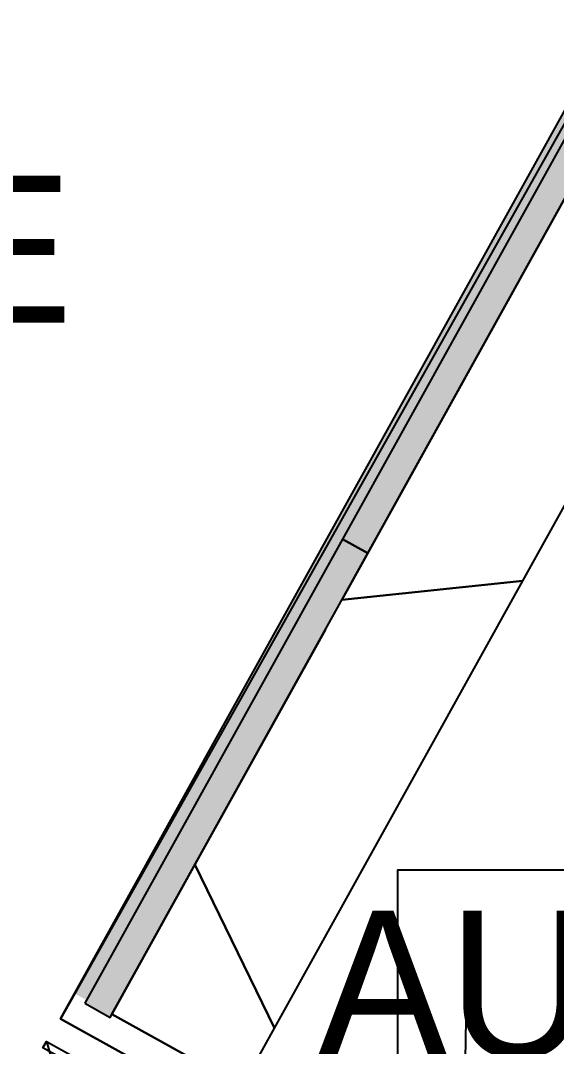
# Model space of a CAD drawing. Header units: metres. Extents: x 2.3 to 42.8, y 0.9 to 31.9.
# Drawn here: x 33.479 to 34.646, y 22.866 to 25.1 of the extents above; entities that cross this region are included whole.
import ezdxf

# ---------------------------------------------------------------- set-up
doc = ezdxf.new("R2010")
doc.units = ezdxf.units.M
for name, color, linetype in [('ARREDI', 9, 'Continuous'), ('PARETI_STRUTTURE', 7, 'Continuous'), ('PILASTRI_SETTI', 8, 'Continuous'), ('WAYFINDING_RIQUADRI', 7, 'Continuous'), ('WAYFINDING_TESTI', 7, 'Continuous')]:
    doc.layers.add(name, color=color, linetype=linetype)

msp = doc.modelspace()

# ---------------------------------------------------------------- linework, layer by layer
at = {"layer": 'ARREDI'}
for points in [[(34.1798, 23.9706), (34.2349, 23.9401), (34.7605, 24.8867), (34.7055, 24.9173)], [(34.1786, 23.8386), (34.573, 23.8798), (34.9996, 24.6481), (34.7156, 24.8058)], [(33.6188, 22.9603), (33.6739, 22.9297), (34.2349, 23.9401), (34.1798, 23.9706)], [(33.8587, 23.2624), (33.6778, 22.9366), (33.9618, 22.7789), (34.0322, 22.9059)]]:
    msp.add_lwpolyline(points, close=True, dxfattribs=at)
for points in [[(33.8587, 23.2624), (34.0322, 22.9059), (34.573, 23.8798), (34.1786, 23.8386)], [(34.1429, 23.7743), (33.8587, 23.2624)], [(34.6434, 22.8032), (34.4486, 22.9246), (34.4413, 22.4915)]]:
    msp.add_lwpolyline(points, dxfattribs=at)
at = {"layer": 'PARETI_STRUTTURE'}
for points in [[(36.0361, 27.3746), (34.9711, 25.4566), (36.0763, 27.3861), (33.5969, 22.9815)], [(33.8566, 22.7193), (33.8761, 22.7544), (33.5663, 22.9265), (34.694, 24.9574), (35.0038, 24.7854), (35.0149, 24.8054)], [(33.6778, 22.9366), (34.73, 24.8316)], [(33.5969, 22.9815), (33.5663, 22.9264)], [(33.5663, 22.9265), (33.8761, 22.7544)], [(33.9312, 22.7239), (33.9618, 22.7789), (33.6778, 22.9366)], [(33.5354, 22.8774), (33.8452, 22.7054), (33.8376, 22.6916), (33.5278, 22.8636), (33.5354, 22.8774), (33.6732, 22.3956), (33.6385, 22.4082), (33.6016, 22.4095), (33.566, 22.3994), (33.5354, 22.3787), (33.5126, 22.3496)]]:
    msp.add_lwpolyline(points, dxfattribs=at)
for points in [[(34.1798, 23.9706), (34.2349, 23.9401), (34.7605, 24.8867), (34.7055, 24.9173)], [(33.6188, 22.9603), (33.6739, 22.9297), (34.2349, 23.9401), (34.1798, 23.9706)]]:
    msp.add_lwpolyline(points, close=True, dxfattribs=at)
at = {"layer": 'PILASTRI_SETTI'}
for points in [[(33.6227, 22.9672), (34.7055, 24.9173), (33.5969, 22.9815), (34.6796, 24.9316)], [(34.2349, 23.9401), (34.7605, 24.8867), (34.1798, 23.9706), (34.7055, 24.9173)], [(33.6778, 22.9366), (34.73, 24.8316), (33.6227, 22.9672), (34.6749, 24.8622)], [(33.6739, 22.9297), (34.2349, 23.9401), (33.6188, 22.9603), (34.1798, 23.9706)]]:
    msp.add_solid(points, dxfattribs=at)
at = {"layer": 'WAYFINDING_RIQUADRI'}
msp.add_lwpolyline([(34.3, 22.75), (35.9, 22.75), (35.9, 23.25), (34.3, 23.25)], close=True, dxfattribs=at)

# ---------------------------------------------------------------- texts
at = {"layer": 'WAYFINDING_TESTI', "char_height": 0.32, "attachment_point": 5}
for s, insert in [('SPAZIO INFORMALE', (31.5, 24.6)), ('AULA 015', (35.1, 23))]:
    msp.add_mtext(s, dxfattribs=dict(at, insert=insert))

doc.saveas('drawing.dxf')
